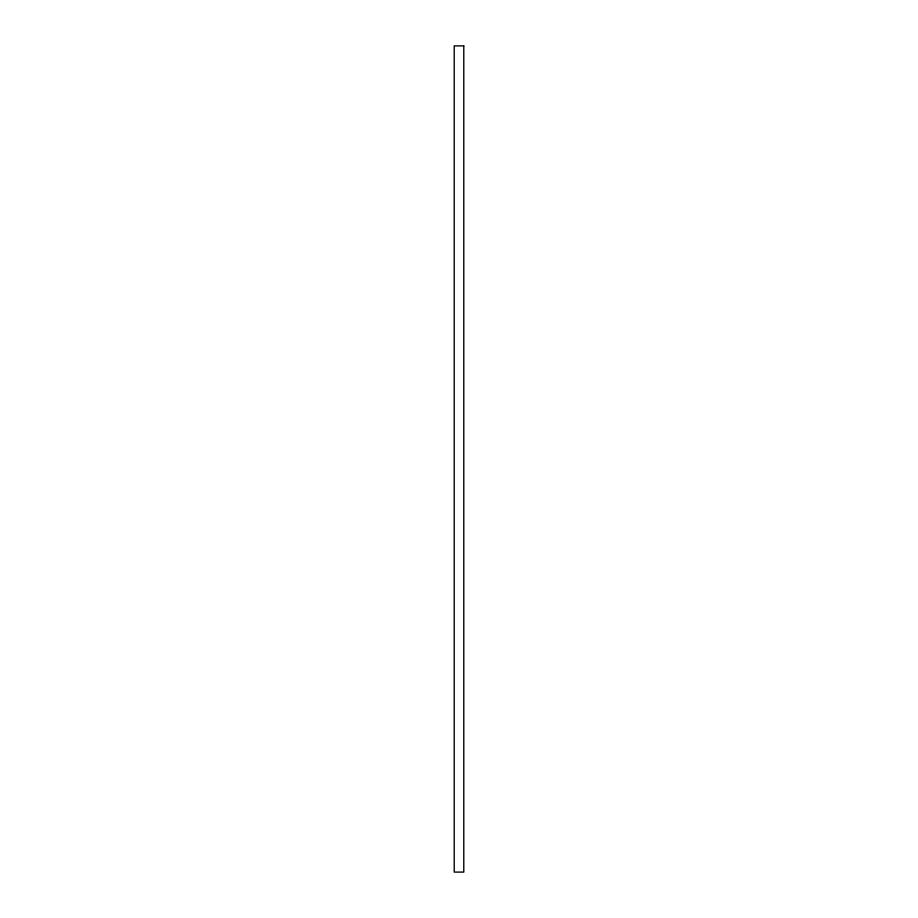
<?xml version="1.0" encoding="UTF-8"?>
<svg xmlns="http://www.w3.org/2000/svg" width="918" height="918" viewBox="0 0 918 918"><rect width="100%" height="100%" fill="white"/><g stroke="black" fill="none" stroke-linecap="round" stroke-linejoin="round"><path stroke-width="1.38" d="M463.785 45.9L454.215 45.9L454.215 872.1L463.785 872.1L463.785 45.9"/></g></svg>
